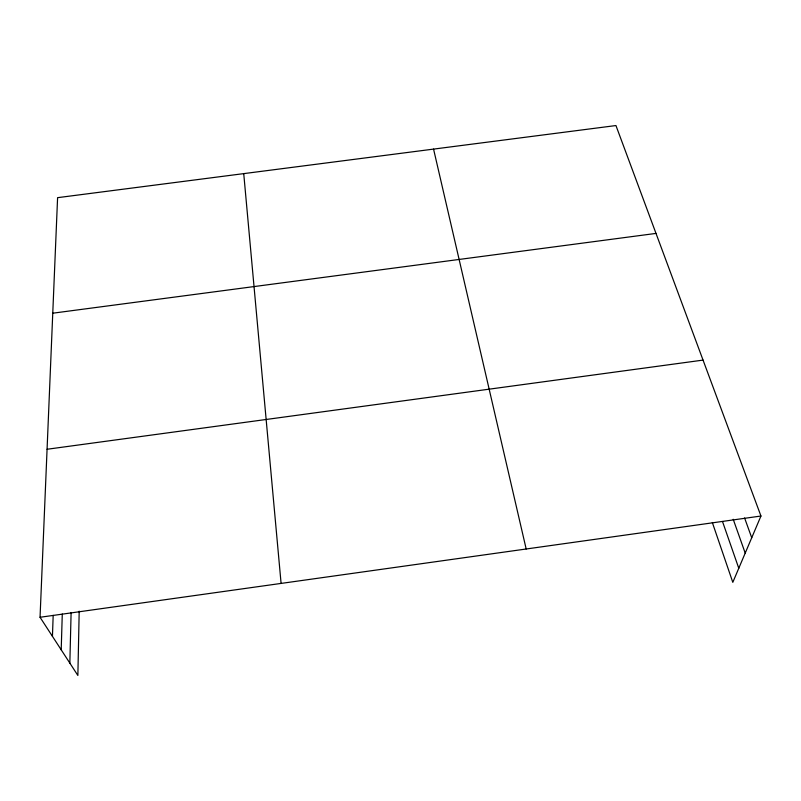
<?xml version="1.0" encoding="UTF-8"?>
<svg xmlns="http://www.w3.org/2000/svg" width="801" height="801" viewBox="0 0 801 801"><rect width="100%" height="100%" fill="white"/><g stroke="black" fill="none" stroke-linecap="round" stroke-linejoin="round"><path stroke-width="1.2" d="M79.189 611.173L77.867 675.453L40.05 617.271L57.592 197.667L615.949 125.547L760.95 516.024L732.805 582.337L712.339 522.522M69.847 663.108L71.109 612.485M61.206 649.831L62.278 614.027M52.445 636.344L53.176 615.368M40.05 617.271L760.95 516.024M47.069 449.261L703.048 360.1M52.766 313.201L655.999 233.411M744.58 517.957L751.728 537.741M733.205 519.268L745.21 553.111M722.492 521.481L738.782 568.259M433.561 149.106L526.177 548.995M243.734 173.627L281.091 583.418"/></g></svg>
